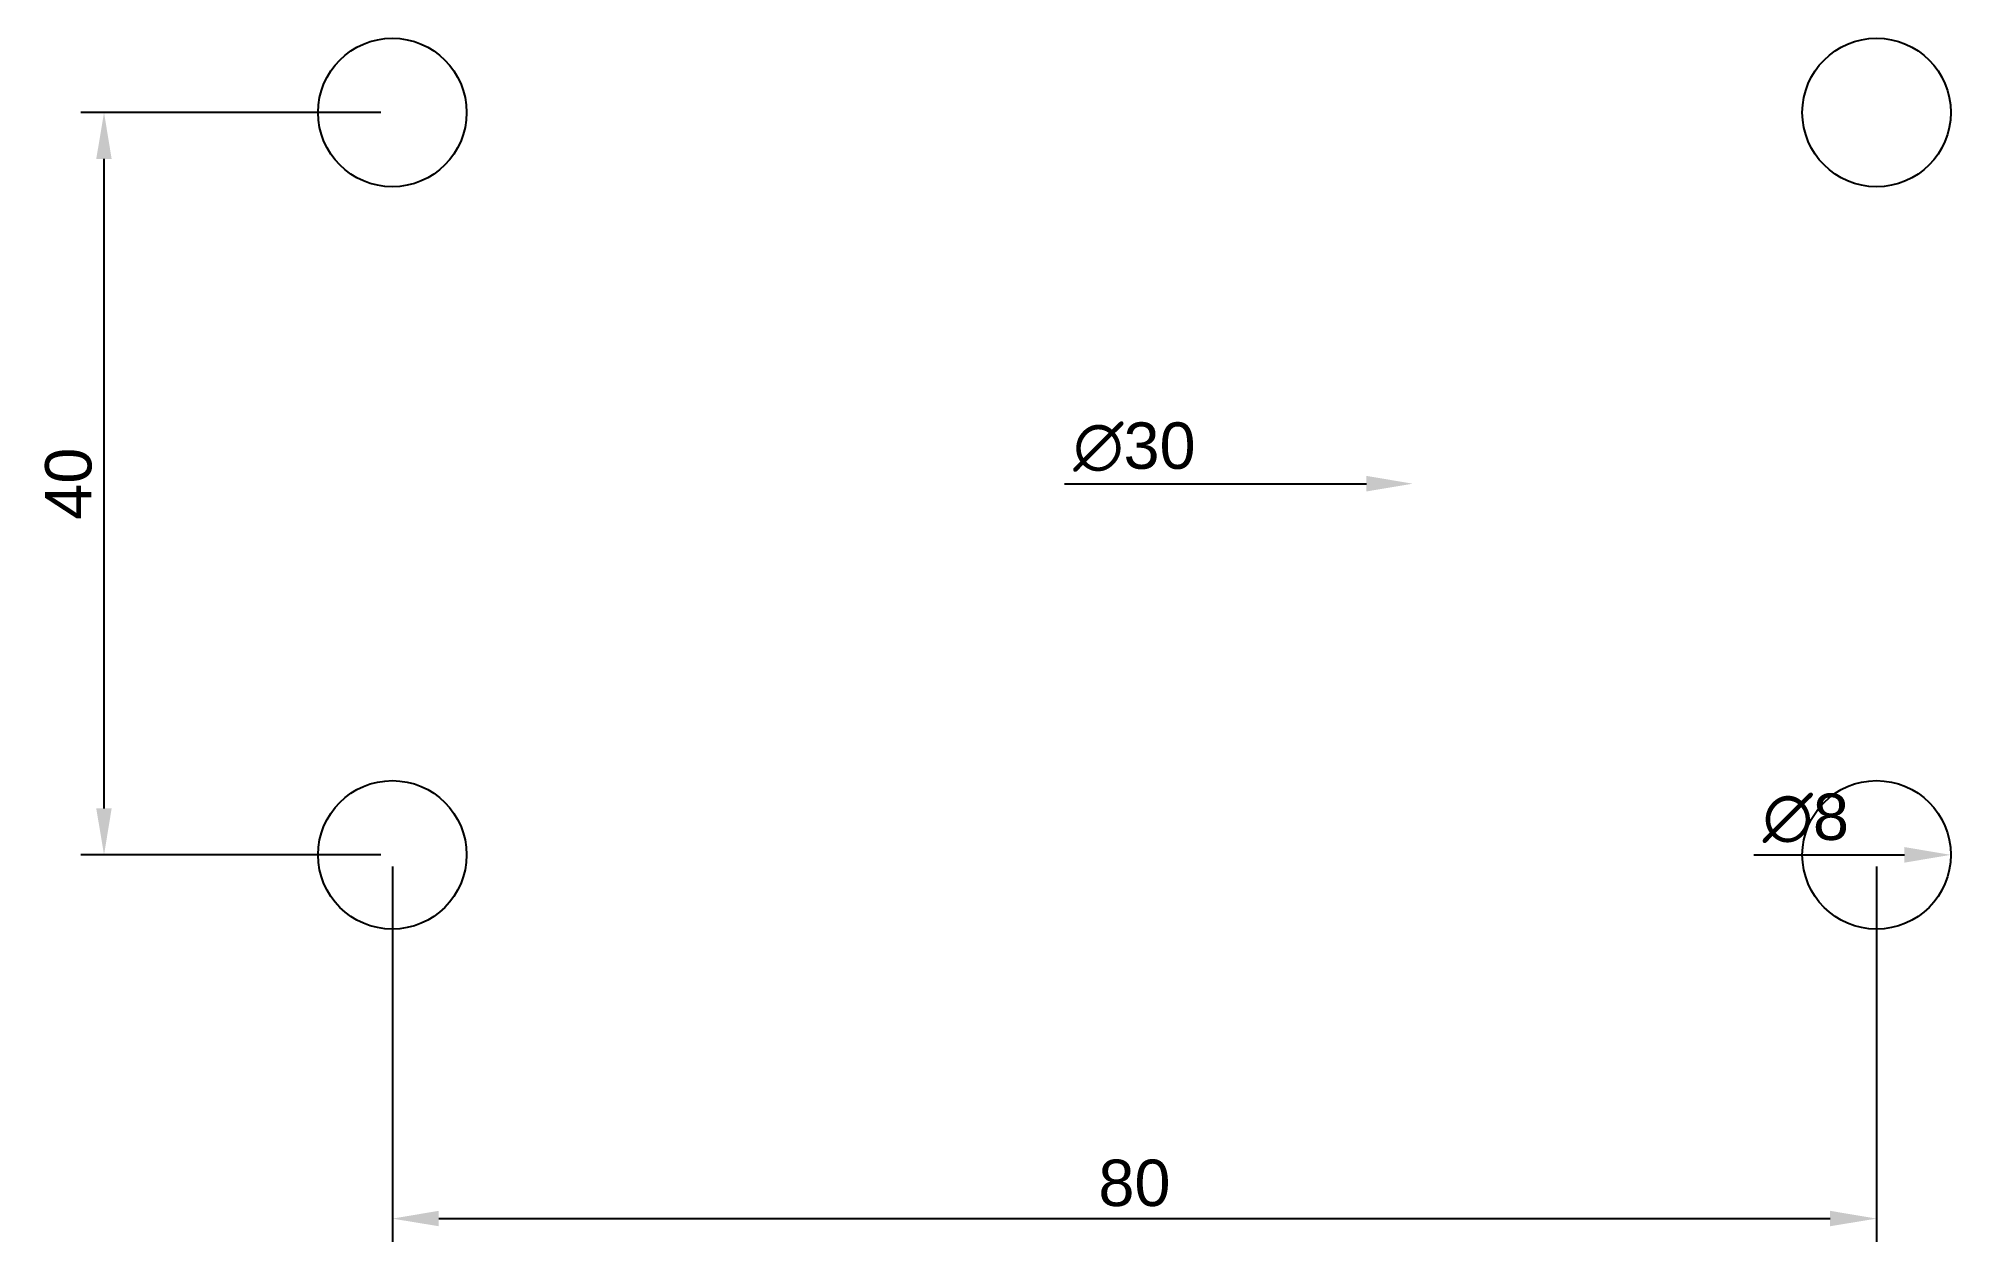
# Model space of a CAD drawing. Header units: millimetres. Extents: x -9 to 94, y -11 to 54.
import ezdxf

# ---------------------------------------------------------------- set-up
doc = ezdxf.new("R2010")
doc.units = ezdxf.units.MM
doc.styles.get("Standard").update_dxf_attribs({"font": 'Arial.ttf'})
doc.dimstyles.new('ISO-25', dxfattribs={"dimtxt": 2.5, "dimasz": 2.5, "dimexe": 1.25, "dimexo": 0.625, "dimtad": 1, "dimtxsty": 'Standard', "dimcen": 2.5, "dimadec": 0, "dimazin": 0, "dimtfac": 1, "dimtmove": 0, "dimatfit": 3, "dimfxl": 1, "dimarcsym": 0})

# ---------------------------------------------------------------- blocks, each defined once
blk = doc.blocks.new('*D2')
at = {"color": 0, "lineweight": -2, "transparency": 16777216}
blk.add_line((46.23, 30), (62.5, 30), dxfattribs=at)
at = {"color": 0, "transparency": 16777216}
blk.add_solid([(62.5, 30.42), (62.5, 29.58), (65, 30)], dxfattribs=at)
at = {"layer": 'Defpoints', "color": 0, "transparency": 16777216}
for p in [(35, 30), (65, 30)]:
    blk.add_point(p, dxfattribs=at)
at = {"color": 0, "transparency": 16777216, "insert": (50, 31.97), "char_height": 2.5, "attachment_point": 5}
blk.add_mtext('∅30', dxfattribs=at)
blk = doc.blocks.new('*D3')
at = {"color": 0, "lineweight": -2, "transparency": 16777216}
blk.add_line((83.39, 10), (91.5, 10), dxfattribs=at)
at = {"color": 0, "transparency": 16777216}
blk.add_solid([(91.5, 10.42), (91.5, 9.58), (94, 10)], dxfattribs=at)
at = {"layer": 'Defpoints', "color": 0, "transparency": 16777216}
for p in [(86, 10), (94, 10)]:
    blk.add_point(p, dxfattribs=at)
at = {"color": 0, "transparency": 16777216, "insert": (86.19, 11.97), "char_height": 2.5, "attachment_point": 5}
blk.add_mtext('∅8', dxfattribs=at)
blk = doc.blocks.new('*D4')
at = {"color": 0, "lineweight": -2, "transparency": 16777216}
for p, q in [((9.38, 50), (-6.79, 50)), ((-5.54, 12.5), (-5.54, 47.5)), ((9.38, 10), (-6.79, 10))]:
    blk.add_line(p, q, dxfattribs=at)
at = {"color": 0, "transparency": 16777216}
for points in [[(-5.96, 47.5), (-5.13, 47.5), (-5.54, 50)], [(-5.96, 12.5), (-5.13, 12.5), (-5.54, 10)]]:
    blk.add_solid(points, dxfattribs=at)
at = {"layer": 'Defpoints', "color": 0, "transparency": 16777216}
for p in [(-5.54, 50), (10, 50), (10, 10)]:
    blk.add_point(p, dxfattribs=at)
at = {"color": 0, "transparency": 16777216, "insert": (-7.45, 30), "char_height": 2.5, "attachment_point": 5, "rotation": 90}
blk.add_mtext('40', dxfattribs=at)
blk = doc.blocks.new('*D5')
at = {"color": 0, "lineweight": -2, "transparency": 16777216}
for p, q in [((10, 9.38), (10, -10.85)), ((90, 9.38), (90, -10.85)), ((12.5, -9.6), (87.5, -9.6))]:
    blk.add_line(p, q, dxfattribs=at)
at = {"color": 0, "transparency": 16777216}
for points in [[(12.5, -9.18), (12.5, -10.01), (10, -9.6)], [(87.5, -9.18), (87.5, -10.01), (90, -9.6)]]:
    blk.add_solid(points, dxfattribs=at)
at = {"layer": 'Defpoints', "color": 0, "transparency": 16777216}
for p in [(10, 10), (90, 10), (90, -9.6)]:
    blk.add_point(p, dxfattribs=at)
at = {"color": 0, "transparency": 16777216, "insert": (50, -7.69), "char_height": 2.5, "attachment_point": 5}
blk.add_mtext('80', dxfattribs=at)

msp = doc.modelspace()

# ---------------------------------------------------------------- linework, layer by layer
for centre in [(10, 50, 8), (90, 50, 8), (10, 10, 8), (90, 10, 8)]:
    msp.add_circle(centre, 4)

# ---------------------------------------------------------------- dimensions: what is measured, and where the dimension line sits
dim = msp.add_linear_dim(base=(-5.545, 50), p1=(10, 10), p2=(10, 50), angle=90, dimstyle='ISO-25')
dim.commit()
dim.dimension.update_dxf_attribs({"geometry": '*D4', "text_midpoint": (-7.446, 30)})
for p1, p2, picture, middle in [((35, 30), (65, 30), '*D2', (50, 30)), ((86, 10), (94, 10), '*D3', (86.193, 10))]:
    dim = msp.add_diameter_dim_2p(p1=p1, p2=p2, dimstyle='ISO-25')
    dim.commit()
    dim.dimension.update_dxf_attribs({"geometry": picture, "text_midpoint": middle, "dimtype": 163})
dim = msp.add_linear_dim(base=(90, -9.596), p1=(10, 10), p2=(90, 10), dimstyle='ISO-25')
dim.commit()
dim.dimension.update_dxf_attribs({"geometry": '*D5', "text_midpoint": (50, -7.694)})

doc.saveas('drawing.dxf')
